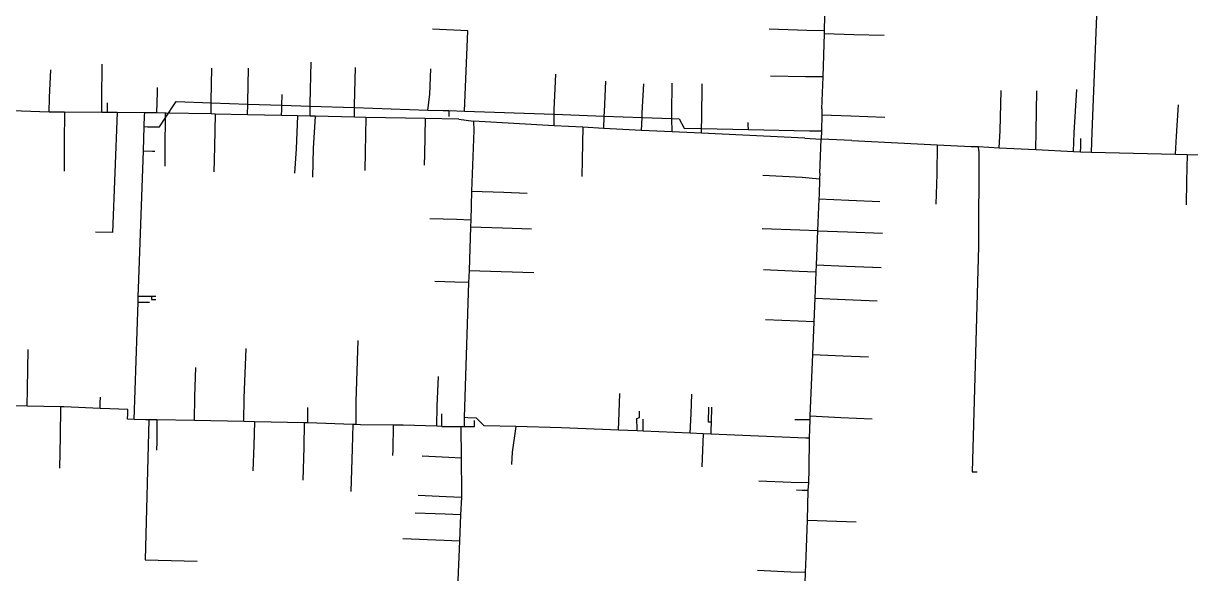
# Model space of a CAD drawing. Header units: inches. Extents: x 1024943 to 1043005, y 1856303 to 1868730.
# Drawn here: x 1033796 to 1035365, y 1860120 to 1860859 of the extents above; entities that cross this region are included whole.
import ezdxf

# ---------------------------------------------------------------- set-up
doc = ezdxf.new("R2010")
doc.units = ezdxf.units.IN
doc.header["$MEASUREMENT"] = 0
doc.layers.add('Water_Network', color=130, linetype='Continuous')

msp = doc.modelspace()

# ---------------------------------------------------------------- linework, layer by layer
at = {"layer": 'Water_Network', "elevation": 0}
for points in [[(1034869.6, 1860744.2), (1034871.3, 1860787.5), (1034873, 1860845.5), (1034873.1, 1860848.9), (1034873.2, 1860850.4), (1034875.2, 1860936.7)], [(1034869.6, 1860744.2), (1034871.3, 1860787.5), (1034873, 1860845.5), (1034873.1, 1860848.9), (1034873.2, 1860850.4), (1034875.2, 1860936.7)], [(1035232.8, 1860712.7), (1035239.2, 1860869.4)], [(1034393.9, 1860849.2), (1034346.3, 1860851.3)], [(1034389.4, 1860741.3), (1034393.9, 1860849.2)], [(1034849.3, 1860849.7), (1034798.6, 1860851.2)], [(1034873.1, 1860848.9), (1034849.3, 1860849.7)], [(1034873, 1860845.5), (1034912.6, 1860844.3)], [(1034912.6, 1860844.3), (1034953.5, 1860843.1)], [(1034182, 1860751.3), (1034183.2, 1860807.2)], [(1033831.6, 1860759.5), (1033833, 1860796.6)], [(1033901.8, 1860757), (1033902.1, 1860804.1)], [(1034048.9, 1860754.9), (1034049.8, 1860799)], [(1034097.9, 1860753.5), (1034098.8, 1860799)], [(1034241.5, 1860749.4), (1034242.6, 1860800)], [(1034342.5, 1860763.6), (1034344.1, 1860798.1)], [(1034509.6, 1860742.8), (1034511.9, 1860790.8)], [(1034577.4, 1860740.3), (1034579.3, 1860781.4)], [(1034628.2, 1860739.1), (1034630.1, 1860778)], [(1034667.7, 1860738.3), (1034668.3, 1860778.8)], [(1034708.1, 1860731.1), (1034708.6, 1860778)], [(1034847.5, 1860787.2), (1034800.4, 1860788.2)], [(1034871.3, 1860787.5), (1034847.5, 1860787.2)], [(1033830.9, 1860740), (1033831.6, 1860759.5)], [(1033975.6, 1860738.8), (1033976.4, 1860766.7), (1033976.5, 1860772.8)], [(1034143.6, 1860743.4), (1034143.8, 1860749.3), (1034144.3, 1860763.5)], [(1034339.8, 1860742.7), (1034342.5, 1860763.6)], [(1035109.3, 1860715), (1035110.7, 1860769.1)], [(1035157.6, 1860714), (1035158.6, 1860768.6)], [(1035208.9, 1860712.3), (1035212.5, 1860770.3)], [(1033909.4, 1860739.3), (1033901.6, 1860739.4), (1033851.5, 1860739.8), (1033832.6, 1860739.9), (1033830.9, 1860740), (1033793.7, 1860741.4), (1033767.8, 1860742.3), (1033738.5, 1860743.6), (1033697.7, 1860744.9), (1033695.6, 1860745), (1033657.8, 1860746.2), (1033642.9, 1860746.7), (1033600.9, 1860748.1), (1033582.4, 1860748.7), (1033527, 1860750.5), (1033520.5, 1860750.7)], [(1033909.4, 1860739.3), (1033901.6, 1860739.4), (1033851.5, 1860739.8), (1033832.6, 1860739.9), (1033830.9, 1860740), (1033793.7, 1860741.4), (1033767.8, 1860742.3), (1033738.5, 1860743.6), (1033697.7, 1860744.9), (1033695.6, 1860745), (1033657.8, 1860746.2), (1033642.9, 1860746.7), (1033600.9, 1860748.1), (1033582.4, 1860748.7), (1033527, 1860750.5), (1033520.5, 1860750.7)], [(1033901.6, 1860739.4), (1033901.8, 1860757)], [(1033909.4, 1860739.3), (1033909.5, 1860745.8)], [(1033909.5, 1860745.8), (1033909.5, 1860752.4)], [(1033963.2, 1860720.3), (1033979.2, 1860720.2), (1033986.8, 1860731.7), (1034001.7, 1860754.1), (1034048.8, 1860752.5), (1034097.8, 1860750.8), (1034143.8, 1860749.3), (1034182, 1860748), (1034241.5, 1860746), (1034339.8, 1860742.7), (1034360.6, 1860742)], [(1033963.2, 1860720.3), (1033979.2, 1860720.2), (1033986.8, 1860731.7), (1034001.7, 1860754.1), (1034048.8, 1860752.5), (1034097.8, 1860750.8), (1034143.8, 1860749.3), (1034182, 1860748), (1034241.5, 1860746), (1034339.8, 1860742.7), (1034360.6, 1860742)], [(1034048.5, 1860737.4), (1034048.8, 1860752.5), (1034048.9, 1860754.9)], [(1034097.5, 1860736.3), (1034097.8, 1860750.8), (1034097.9, 1860753.5)], [(1034143.3, 1860735.4), (1034143.6, 1860743.4)], [(1034181.7, 1860734.5), (1034182, 1860748), (1034182, 1860751.3)], [(1034241.2, 1860733.3), (1034241.5, 1860746), (1034241.5, 1860749.4)], [(1034360.6, 1860742), (1034368.3, 1860742)], [(1034360.6, 1860742), (1034368.3, 1860742)], [(1034368.3, 1860742), (1034368.2, 1860736.8)], [(1034368.3, 1860742), (1034389.4, 1860741.3), (1034509.7, 1860737.1), (1034577.1, 1860734.7), (1034628, 1860732.9), (1034667.9, 1860731.5), (1034677.6, 1860731.1), (1034684.3, 1860718.2), (1034708, 1860717.8), (1034770.8, 1860716.8)], [(1034368.3, 1860742), (1034389.4, 1860741.3), (1034509.7, 1860737.1), (1034577.1, 1860734.7), (1034628, 1860732.9), (1034667.9, 1860731.5), (1034677.6, 1860731.1), (1034684.3, 1860718.2), (1034708, 1860717.8), (1034770.8, 1860716.8)], [(1034509.8, 1860721.7), (1034509.7, 1860737.1), (1034509.6, 1860742.8)], [(1034869.6, 1860744.2), (1034869.7, 1860736.3), (1034868.9, 1860715)], [(1034869.6, 1860744.2), (1034869.7, 1860736.3), (1034868.9, 1860715)], [(1035346.3, 1860707.7), (1035349, 1860749.5)], [(1033851.5, 1860739.8), (1033851.2, 1860699.5)], [(1033959.4, 1860738.9), (1033922.3, 1860739.2), (1033909.4, 1860739.3)], [(1033959.4, 1860738.9), (1033922.3, 1860739.2), (1033909.4, 1860739.3)], [(1033922.3, 1860739.2), (1033916.1, 1860578.3)], [(1033958.8, 1860720.5), (1033959.3, 1860735.4)], [(1033958.8, 1860720.5), (1033959.3, 1860735.4)], [(1033959.3, 1860735.4), (1033959.4, 1860738.9)], [(1033959.3, 1860735.4), (1033959.4, 1860738.9)], [(1034143.3, 1860735.4), (1034097.5, 1860736.3), (1034054.1, 1860737.3), (1034048.5, 1860737.4), (1033988.3, 1860738.7), (1033986.9, 1860738.7), (1033975.6, 1860738.8), (1033959.4, 1860738.9)], [(1034143.3, 1860735.4), (1034097.5, 1860736.3), (1034054.1, 1860737.3), (1034048.5, 1860737.4), (1033988.3, 1860738.7), (1033986.9, 1860738.7), (1033975.6, 1860738.8), (1033959.4, 1860738.9)], [(1033986.9, 1860738.7), (1033986.8, 1860731.7), (1033986.5, 1860695.2)], [(1034054.1, 1860737.3), (1034053.2, 1860693.3)], [(1034381.8, 1860730.3), (1034336.4, 1860731.2), (1034256.8, 1860732.9), (1034241.2, 1860733.3), (1034188.4, 1860734.4), (1034181.7, 1860734.5), (1034164.6, 1860734.9), (1034143.3, 1860735.4)], [(1034381.8, 1860730.3), (1034336.4, 1860731.2), (1034256.8, 1860732.9), (1034241.2, 1860733.3), (1034188.4, 1860734.4), (1034181.7, 1860734.5), (1034164.6, 1860734.9), (1034143.3, 1860735.4)], [(1034164.6, 1860734.9), (1034163.1, 1860690.5)], [(1034188.4, 1860734.4), (1034186, 1860690.9)], [(1034256.8, 1860732.9), (1034255.8, 1860686)], [(1034336.4, 1860731.2), (1034335.4, 1860683.3)], [(1034368.2, 1860736.8), (1034368.2, 1860734.1)], [(1034381.8, 1860730.3), (1034401.5, 1860727.6)], [(1034381.8, 1860730.3), (1034401.5, 1860727.6)], [(1034846.6, 1860705), (1034708, 1860711.6), (1034668.2, 1860713.5), (1034627.1, 1860715.4), (1034601.9, 1860716.6), (1034576.3, 1860718), (1034548.3, 1860719.6), (1034509.8, 1860721.7), (1034401.5, 1860727.6)], [(1034401.5, 1860727.6), (1034401.6, 1860715.1)], [(1034846.6, 1860705), (1034708, 1860711.6), (1034668.2, 1860713.5), (1034627.1, 1860715.4), (1034601.9, 1860716.6), (1034576.3, 1860718), (1034548.3, 1860719.6), (1034509.8, 1860721.7), (1034401.5, 1860727.6)], [(1034401.5, 1860727.6), (1034401.6, 1860715.1)], [(1034576.3, 1860718), (1034577.1, 1860734.7), (1034577.4, 1860740.3)], [(1034627.1, 1860715.4), (1034628, 1860732.9), (1034628.2, 1860739.1)], [(1034668.2, 1860713.5), (1034667.9, 1860731.5), (1034667.7, 1860738.3)], [(1034708, 1860711.6), (1034708, 1860717.8), (1034708.1, 1860731.1)], [(1034869.7, 1860736.3), (1034908.4, 1860734.9)], [(1034908.4, 1860734.9), (1034954.2, 1860733)], [(1033957.6, 1860687.8), (1033958.8, 1860720.5)], [(1033957.6, 1860687.8), (1033958.8, 1860720.5)], [(1033958.8, 1860720.5), (1033963.2, 1860720.3)], [(1033958.8, 1860720.5), (1033963.2, 1860720.3)], [(1034401.6, 1860715.1), (1034398.8, 1860633.8), (1034397.6, 1860594.9), (1034397.3, 1860585.9), (1034395.3, 1860527.4), (1034394.8, 1860511.1), (1034388.7, 1860329.6)], [(1034401.6, 1860715.1), (1034398.8, 1860633.8), (1034397.6, 1860594.9), (1034397.3, 1860585.9), (1034395.3, 1860527.4), (1034394.8, 1860511.1), (1034388.7, 1860329.6)], [(1034548.3, 1860719.6), (1034547.5, 1860675.7)], [(1034770.6, 1860722.4), (1034770.5, 1860725.9)], [(1034770.8, 1860716.8), (1034770.6, 1860722.4)], [(1034770.8, 1860716.8), (1034852.9, 1860714.6)], [(1034770.8, 1860716.8), (1034852.9, 1860714.6)], [(1034852.9, 1860714.6), (1034868.9, 1860715)], [(1034852.9, 1860714.6), (1034868.9, 1860715)], [(1034868.9, 1860715), (1034868.5, 1860703.7)], [(1034868.9, 1860715), (1034868.5, 1860703.7)], [(1035108.1, 1860692), (1035109.3, 1860715)], [(1035157, 1860689.6), (1035157.6, 1860714)], [(1035207.8, 1860687.1), (1035208.9, 1860712.3)], [(1035231.8, 1860686.2), (1035232.8, 1860712.7)], [(1033851.2, 1860699.5), (1033850.9, 1860660.6)], [(1033986.5, 1860695.2), (1033986.3, 1860667.3)], [(1034846.6, 1860705), (1034868.5, 1860703.7)], [(1034846.6, 1860705), (1034868.5, 1860703.7)], [(1034866.8, 1860658), (1034868.5, 1860703.7)], [(1034866.8, 1860658), (1034868.5, 1860703.7)], [(1034909.9, 1860701.7), (1034868.5, 1860703.7)], [(1034909.9, 1860701.7), (1034868.5, 1860703.7)], [(1034909.9, 1860701.7), (1035024.6, 1860696.1), (1035070.2, 1860693.9), (1035080.3, 1860693.8)], [(1034909.9, 1860701.7), (1035024.6, 1860696.1), (1035070.2, 1860693.9), (1035080.3, 1860693.8)], [(1035024.6, 1860696.1), (1035023.9, 1860656.6)], [(1035217.5, 1860693.1), (1035217.6, 1860704.4)], [(1035344.8, 1860683.3), (1035346.3, 1860707.7)], [(1033950.8, 1860492.8), (1033951.2, 1860503.2), (1033957.6, 1860687.8)], [(1033950.8, 1860492.8), (1033951.2, 1860503.2), (1033957.6, 1860687.8)], [(1033957.6, 1860687.8), (1033970, 1860687.4)], [(1033970, 1860687.4), (1033973, 1860687.3)], [(1034053.2, 1860693.3), (1034052.5, 1860659.8)], [(1034163.1, 1860690.5), (1034160.9, 1860658.1)], [(1034186, 1860690.9), (1034184.9, 1860652.5)], [(1034255.8, 1860686), (1034255.3, 1860661.3)], [(1034335.4, 1860683.3), (1034335.1, 1860668.8)], [(1035080.6, 1860688), (1035079.9, 1860559.5), (1035071.6, 1860256.8)], [(1035080.3, 1860693.8), (1035108.1, 1860692), (1035157, 1860689.6), (1035207.8, 1860687.1), (1035217.4, 1860686.6)], [(1035080.6, 1860688), (1035080.3, 1860693.8)], [(1035080.3, 1860693.8), (1035108.1, 1860692), (1035157, 1860689.6), (1035207.8, 1860687.1), (1035217.4, 1860686.6)], [(1035217.4, 1860686.6), (1035217.5, 1860693.1)], [(1035217.4, 1860686.6), (1035231.8, 1860686.2)], [(1035217.4, 1860686.6), (1035231.8, 1860686.2)], [(1035231.8, 1860686.2), (1035344.8, 1860683.3), (1035360.5, 1860682.9), (1035478.8, 1860679.8), (1035480.5, 1860679.8), (1035551.2, 1860677.9)], [(1035231.8, 1860686.2), (1035344.8, 1860683.3), (1035360.5, 1860682.9), (1035478.8, 1860679.8), (1035480.5, 1860679.8), (1035551.2, 1860677.9)], [(1035360.5, 1860682.9), (1035359.6, 1860647.2)], [(1034547.5, 1860675.7), (1034547.1, 1860653.5)], [(1034843.3, 1860652.1), (1034790.1, 1860655)], [(1034866.6, 1860650.1), (1034843.3, 1860652.1)], [(1034866.8, 1860658), (1034866.6, 1860650.1), (1034865.9, 1860628.7), (1034865.6, 1860623.5), (1034863.8, 1860580.6), (1034861.9, 1860534.8), (1034861.5, 1860525.1), (1034860, 1860490.1), (1034858.7, 1860458.4), (1034856.8, 1860414.3), (1034853.5, 1860331.9), (1034853.3, 1860326.5)], [(1034866.8, 1860658), (1034866.6, 1860650.1), (1034865.9, 1860628.7), (1034865.6, 1860623.5), (1034863.8, 1860580.6), (1034861.9, 1860534.8), (1034861.5, 1860525.1), (1034860, 1860490.1), (1034858.7, 1860458.4), (1034856.8, 1860414.3), (1034853.5, 1860331.9), (1034853.3, 1860326.5)], [(1035023.9, 1860656.6), (1035022.9, 1860616.5)], [(1034398.8, 1860633.8), (1034442.3, 1860632.3)], [(1034442.3, 1860632.3), (1034473.4, 1860631.3)], [(1035359.6, 1860647.2), (1035359.1, 1860615.5)], [(1034865.6, 1860623.5), (1034905.6, 1860621.8)], [(1034905.6, 1860621.8), (1034947.7, 1860620)], [(1034378.6, 1860595.5), (1034342.6, 1860596.7)], [(1034397.6, 1860594.9), (1034378.6, 1860595.5)], [(1034397.3, 1860585.9), (1034440.5, 1860584.5)], [(1033916.1, 1860578.3), (1033893.1, 1860578.7)], [(1034440.5, 1860584.5), (1034479.4, 1860583.2)], [(1034840.1, 1860581.3), (1034789.4, 1860583.4)], [(1034863.8, 1860580.6), (1034840.1, 1860581.3)], [(1034863.8, 1860580.6), (1034904.1, 1860579.2)], [(1034904.1, 1860579.2), (1034951.2, 1860577.2)], [(1034395.3, 1860527.4), (1034438.3, 1860526)], [(1034438.3, 1860526), (1034482.4, 1860524.5)], [(1034838.9, 1860526), (1034790.9, 1860528)], [(1034861.5, 1860525.1), (1034838.9, 1860526)], [(1034861.9, 1860534.8), (1034902.5, 1860533.1)], [(1034902.5, 1860533.1), (1034949.4, 1860531.1)], [(1034376.1, 1860511.7), (1034349.4, 1860512.6)], [(1034394.8, 1860511.1), (1034376.1, 1860511.7)], [(1033950.5, 1860484.7), (1033950.8, 1860492.8)], [(1033950.5, 1860484.7), (1033950.8, 1860492.8)], [(1033950.8, 1860492.8), (1033968.7, 1860492.8)], [(1033968.7, 1860492.8), (1033968.7, 1860488.2), (1033971.5, 1860488.2)], [(1033968.7, 1860492.8), (1033971.6, 1860492.8)], [(1033971.6, 1860492.8), (1033974.5, 1860492.8)], [(1033945, 1860327.2), (1033950.5, 1860484.7)], [(1033945, 1860327.2), (1033950.5, 1860484.7)], [(1033950.5, 1860484.7), (1033961.8, 1860484.7)], [(1033961.8, 1860484.7), (1033965.7, 1860484.7)], [(1033971.5, 1860488.2), (1033974.2, 1860488.2)], [(1034860, 1860490.1), (1034900.8, 1860488.3)], [(1034900.8, 1860488.3), (1034944, 1860486.5)], [(1034837.5, 1860459.3), (1034794, 1860461.1)], [(1034858.7, 1860458.4), (1034837.5, 1860459.3)], [(1034243.4, 1860351.5), (1034246.2, 1860433)], [(1033801.8, 1860368.1), (1033802.8, 1860421)], [(1034093.2, 1860355.6), (1034095.6, 1860422.6)], [(1034856.8, 1860414.3), (1034898.1, 1860412.6)], [(1034898.1, 1860412.6), (1034932.4, 1860411.1)], [(1034026.9, 1860357.9), (1034028.3, 1860396.9)], [(1034352.7, 1860345.2), (1034354.5, 1860384.9)], [(1033801.4, 1860345.1), (1033801.8, 1860368.1)], [(1033899.7, 1860349.5), (1033900, 1860357)], [(1034026.1, 1860325.6), (1034026.9, 1860357.9)], [(1034092.5, 1860324.4), (1034093.2, 1860355.6)], [(1034243.8, 1860320.3), (1034243.4, 1860351.5)], [(1034596.9, 1860336.5), (1034597.9, 1860362.2)], [(1034693.7, 1860335.2), (1034694.8, 1860361.1)], [(1033899.3, 1860342), (1033850.5, 1860344.2), (1033846.3, 1860344.3), (1033801.4, 1860345.1), (1033775.7, 1860345.5), (1033728.9, 1860346.4), (1033707.9, 1860346.8)], [(1033846.3, 1860344.3), (1033845.6, 1860304.5)], [(1033899.3, 1860342), (1033899.7, 1860349.5)], [(1033912.6, 1860341.4), (1033899.3, 1860342)], [(1033936.6, 1860334.9), (1033936.7, 1860340.5), (1033912.6, 1860341.4)], [(1033945, 1860327.2), (1033936.4, 1860327.6), (1033936.6, 1860334.9)], [(1034178.7, 1860340.1), (1034178.7, 1860343.2)], [(1034178.7, 1860322.7), (1034178.7, 1860340.1)], [(1034352, 1860318.1), (1034352.7, 1860345.2)], [(1034358.9, 1860330.6), (1034358.9, 1860334.9)], [(1034596, 1860313), (1034596.9, 1860336.5)], [(1034621.3, 1860314.1), (1034621, 1860328.3), (1034624.6, 1860330), (1034624.6, 1860338.2)], [(1034692.6, 1860308.8), (1034693.7, 1860335.2)], [(1034719.2, 1860323.7), (1034717.1, 1860323.7), (1034717.6, 1860343.8)], [(1034721.2, 1860323.6), (1034721.7, 1860343.8)], [(1034178.7, 1860322.7), (1034173.9, 1860322.8), (1034106.9, 1860324.1), (1034092.5, 1860324.4), (1034026.1, 1860325.6), (1033975.9, 1860326.6), (1033965, 1860326.8), (1033960.3, 1860326.9), (1033945, 1860327.2)], [(1034178.7, 1860322.7), (1034173.9, 1860322.8), (1034106.9, 1860324.1), (1034092.5, 1860324.4), (1034026.1, 1860325.6), (1033975.9, 1860326.6), (1033965, 1860326.8), (1033960.3, 1860326.9), (1033945, 1860327.2)], [(1033965, 1860326.8), (1033959.9, 1860138.5)], [(1033975.9, 1860326.6), (1033975.5, 1860297.1)], [(1034106.9, 1860324.1), (1034106, 1860292.1)], [(1034173.9, 1860322.8), (1034173.2, 1860289.8)], [(1034306.8, 1860319.3), (1034293.5, 1860319.5), (1034249.3, 1860320.1), (1034243.8, 1860320.3), (1034239.2, 1860320.5), (1034178.7, 1860322.7)], [(1034306.8, 1860319.3), (1034293.5, 1860319.5), (1034249.3, 1860320.1), (1034243.8, 1860320.3), (1034239.2, 1860320.5), (1034178.7, 1860322.7)], [(1034239.2, 1860320.5), (1034238.3, 1860288)], [(1034293.5, 1860319.5), (1034292.8, 1860286.6)], [(1034358.6, 1860317.9), (1034352, 1860318.1), (1034306.8, 1860319.3)], [(1034358.6, 1860317.9), (1034352, 1860318.1), (1034306.8, 1860319.3)], [(1034358.6, 1860317.9), (1034358.9, 1860330.6)], [(1034388.7, 1860329.6), (1034388.6, 1860317.7)], [(1034388.7, 1860329.6), (1034388.6, 1860317.7)], [(1034388.6, 1860317.7), (1034402.6, 1860317.6), (1034402.7, 1860325.7)], [(1034393.5, 1860329.4), (1034388.7, 1860329.6)], [(1034393.5, 1860329.4), (1034388.7, 1860329.6)], [(1034621.3, 1860311.9), (1034596, 1860313), (1034574.9, 1860313.9), (1034519.4, 1860315.8), (1034458.3, 1860317.6), (1034415.8, 1860318.8), (1034405.2, 1860328.8), (1034393.5, 1860329.4)], [(1034621.3, 1860311.9), (1034596, 1860313), (1034574.9, 1860313.9), (1034519.4, 1860315.8), (1034458.3, 1860317.6), (1034415.8, 1860318.8), (1034405.2, 1860328.8), (1034393.5, 1860329.4)], [(1034629.6, 1860317.7), (1034629.6, 1860327.8)], [(1034721.2, 1860323.6), (1034719.2, 1860323.7)], [(1034721, 1860312.2), (1034721.2, 1860323.6)], [(1034853.3, 1860326.5), (1034833.1, 1860326.9)], [(1034853.3, 1860326.5), (1034852.3, 1860302.1)], [(1034853.3, 1860326.5), (1034852.3, 1860302.1)], [(1034853.5, 1860331.9), (1034895.2, 1860329.8)], [(1034895.2, 1860329.8), (1034937.1, 1860328)], [(1033845.6, 1860304.5), (1033844.9, 1860261.6)], [(1034358.6, 1860317.9), (1034384.2, 1860317.9)], [(1034358.6, 1860317.9), (1034384.2, 1860317.9)], [(1034384.2, 1860317.9), (1034384.7, 1860275.3), (1034385.3, 1860229.4), (1034385, 1860222.5), (1034384, 1860198.9), (1034382.5, 1860163.7), (1034377.7, 1860048.6)], [(1034384.2, 1860317.9), (1034384.7, 1860275.3), (1034385.3, 1860229.4), (1034385, 1860222.5), (1034384, 1860198.9), (1034382.5, 1860163.7), (1034377.7, 1860048.6)], [(1034384.2, 1860317.9), (1034388.6, 1860317.7)], [(1034384.2, 1860317.9), (1034388.6, 1860317.7)], [(1034458.3, 1860317.6), (1034453.1, 1860283.3)], [(1034621.3, 1860311.9), (1034621.3, 1860314.1)], [(1034629.6, 1860311.5), (1034621.3, 1860311.9)], [(1034629.6, 1860311.5), (1034621.3, 1860311.9)], [(1034629.6, 1860311.5), (1034629.6, 1860317.7)], [(1034720.9, 1860307.6), (1034710.2, 1860308.1), (1034692.6, 1860308.8), (1034629.6, 1860311.5)], [(1034720.9, 1860307.6), (1034710.2, 1860308.1), (1034692.6, 1860308.8), (1034629.6, 1860311.5)], [(1034710.2, 1860308.1), (1034709.3, 1860285.9), (1034708.3, 1860263.7)], [(1034720.9, 1860307.6), (1034721, 1860312.2)], [(1034848.1, 1860302.2), (1034720.9, 1860307.6)], [(1034848.1, 1860302.2), (1034720.9, 1860307.6)], [(1033975.5, 1860297.1), (1033975.2, 1860286.1)], [(1034106, 1860292.1), (1034104.8, 1860258)], [(1034173.2, 1860289.8), (1034171.7, 1860245.7)], [(1034238.3, 1860288), (1034236.3, 1860230.3)], [(1034852.3, 1860302.1), (1034848.1, 1860302.2)], [(1034852.3, 1860302.1), (1034848.1, 1860302.2)], [(1034852.3, 1860302.1), (1034852, 1860260.3)], [(1034852.3, 1860302.1), (1034852, 1860260.3)], [(1034292.8, 1860286.6), (1034292.5, 1860278.8)], [(1034368.2, 1860276.1), (1034332.5, 1860278)], [(1034384.7, 1860275.3), (1034368.2, 1860276.1)], [(1034453.1, 1860283.3), (1034452.5, 1860266.5)], [(1034852, 1860260.3), (1034851.4, 1860242), (1034850.5, 1860232.1)], [(1034852, 1860260.3), (1034851.4, 1860242), (1034850.5, 1860232.1)], [(1035071.6, 1860256.8), (1035075.1, 1860257), (1035078.1, 1860256.8)], [(1034828.2, 1860242.7), (1034784.8, 1860244.2)], [(1034851.4, 1860242), (1034828.2, 1860242.7)], [(1034364.4, 1860223.4), (1034327.1, 1860224.9)], [(1034850.5, 1860231.8), (1034842.9, 1860232), (1034835.4, 1860232.1)], [(1034850.5, 1860232.1), (1034850.5, 1860231.8), (1034849.7, 1860191.8), (1034848.1, 1860143.1), (1034847.2, 1860121.5), (1034846.6, 1860107.2), (1034846.3, 1860101.2)], [(1034850.5, 1860232.1), (1034850.5, 1860231.8), (1034849.7, 1860191.8), (1034848.1, 1860143.1), (1034847.2, 1860121.5), (1034846.6, 1860107.2), (1034846.3, 1860101.2)], [(1034385, 1860222.5), (1034364.4, 1860223.4)], [(1034363.3, 1860199.8), (1034322.9, 1860201.5)], [(1034384, 1860198.9), (1034363.3, 1860199.8)], [(1034849.7, 1860191.8), (1034889.7, 1860190.4)], [(1034889.7, 1860190.4), (1034915.5, 1860189.6)], [(1034361.7, 1860164.6), (1034306.4, 1860166.9)], [(1034382.5, 1860163.7), (1034361.7, 1860164.6)], [(1033959.9, 1860138.5), (1034029.7, 1860136.8)], [(1034827.8, 1860122.3), (1034783.2, 1860124.2)], [(1034847.2, 1860121.5), (1034827.8, 1860122.3)]]:
    msp.add_lwpolyline(points, dxfattribs=at)

doc.saveas('drawing.dxf')
